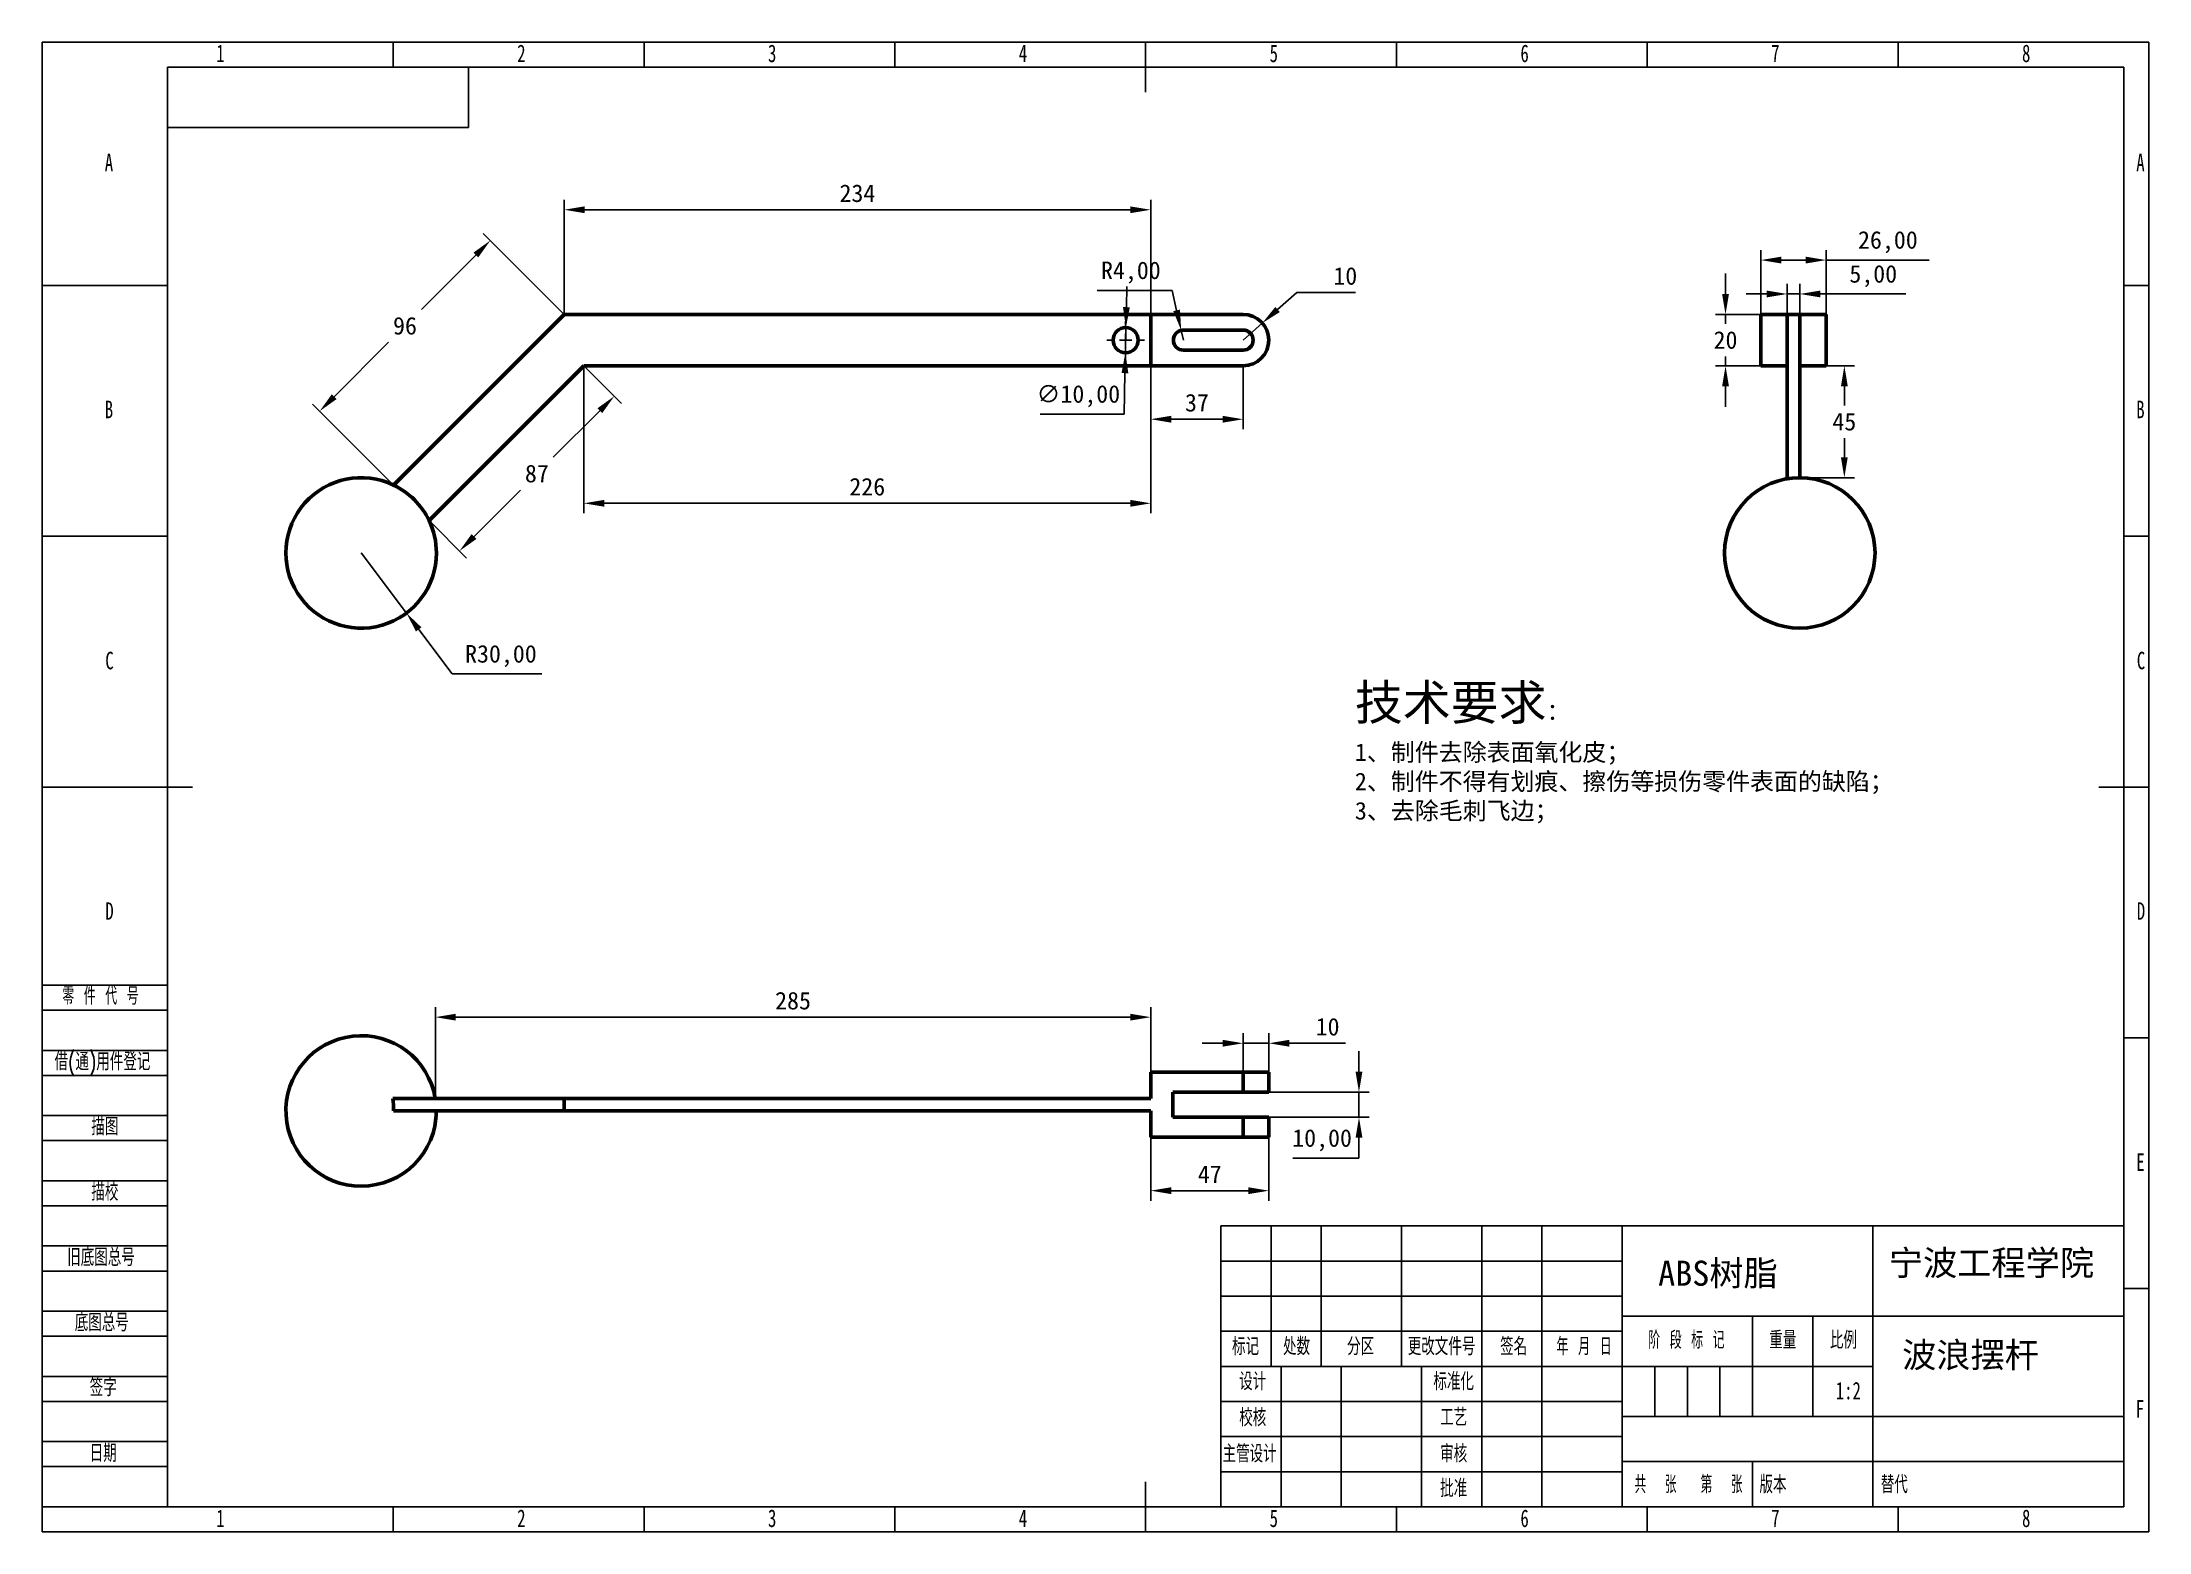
# Model space of a CAD drawing. Header units: millimetres. Extents: x 0 to 420, y 0 to 297.
import ezdxf

# ---------------------------------------------------------------- set-up
doc = ezdxf.new("R2010")
doc.units = ezdxf.units.MM
doc.header["$PDSIZE"] = -1
for name, color, linetype in [('10', 7, 'Continuous'), ('5', 7, 'Continuous'), ('9', 7, 'Continuous'), ('SLD-0', 7, 'Continuous')]:
    doc.layers.add(name, color=color, linetype=linetype)
doc.layers.add('标注层', color=4, linetype='Continuous', lineweight=25)
doc.layers.add('轮廓实线层', color=7, linetype='Continuous', lineweight=50)
doc.styles.add('SLDTEXTSTYLE0', font='TXT', dxfattribs={"width": 0.7, "bigfont": 'bigfont'})
doc.styles.add('SLDTEXTSTYLE1', font='TXT', dxfattribs={"width": 0.62, "bigfont": 'bigfont'})
doc.styles.add('SLDTEXTSTYLE2', font='TXT', dxfattribs={"width": 0.614286, "bigfont": 'bigfont'})
doc.styles.add('SLDTEXTSTYLE3', font='TXT', dxfattribs={"width": 0.6, "bigfont": 'bigfont'})
doc.styles.add('SLDTEXTSTYLE4', font='TXT', dxfattribs={"width": 0.7})
doc.dimstyles.new('ISO-25', dxfattribs={"dimtxt": 2.5, "dimasz": 2.5, "dimexe": 1.25, "dimexo": 0.625, "dimtad": 1, "dimtxsty": 'Standard', "dimcen": 2.5, "dimadec": 0, "dimazin": 0, "dimtfac": 1, "dimtmove": 0, "dimatfit": 3, "dimfxl": 1, "dimarcsym": 0})

# ---------------------------------------------------------------- blocks, each defined once
blk = doc.blocks.new('SW_CENTERMARKSYMBOL_0')
at = {"layer": '10', "color": 0}
for p, q in [((-2.5, 0), (-3.75, 0)), ((0, 0), (-1.25, 0)), ((0, 2.5), (0, 3.75)), ((0, 0), (0, 1.25)), ((0, 0), (0, -1.25)), ((0, 0), (1.25, 0)), ((2.5, 0), (3.75, 0)), ((0, -2.5), (0, -3.75))]:
    blk.add_line(p, q, dxfattribs=at)
blk = doc.blocks.new('*D2')
at = {"layer": 'Defpoints', "color": 0, "transparency": 16777216}
for p in [(63.6, 195.16), (72.62, 183.18)]:
    blk.add_point(p, dxfattribs=at)
at = {"layer": '标注层', "color": 0, "lineweight": -2, "transparency": 16777216}
for p, q in [((63.6, 195.16), (72.62, 183.18)), ((81.77, 171.03), (75.07, 179.92)), ((99.62, 171.03), (81.77, 171.03))]:
    blk.add_line(p, q, dxfattribs=at)
at = {"layer": '标注层', "color": 0, "transparency": 16777216}
blk.add_solid([(75.62, 180.33), (74.53, 179.51), (72.62, 183.18)], dxfattribs=at)
at = {"layer": '标注层', "color": 0, "transparency": 16777216, "insert": (91.46, 174.6), "char_height": 3.5, "attachment_point": 5}
blk.add_mtext('R30,00', dxfattribs=at)
blk = doc.blocks.new('*D3')
at = {"layer": 'Defpoints', "color": 0, "transparency": 16777216}
for p in [(216.07, 240.09), (215.96, 235.09)]:
    blk.add_point(p, dxfattribs=at)
at = {"layer": '标注层', "color": 0, "lineweight": -2, "transparency": 16777216}
for p, q in [((216.16, 244.17), (216.24, 248.25)), ((216.07, 240.09), (215.96, 235.09)), ((215.69, 222.85), (215.87, 231.01)), ((199, 222.85), (215.69, 222.85))]:
    blk.add_line(p, q, dxfattribs=at)
at = {"layer": '标注层', "color": 0, "transparency": 16777216}
for points in [[(215.48, 244.18), (216.84, 244.15), (216.07, 240.09)], [(215.19, 231.02), (216.55, 230.99), (215.96, 235.09)]]:
    blk.add_solid(points, dxfattribs=at)
at = {"layer": '标注层', "color": 0, "transparency": 16777216, "insert": (206.58, 226.41), "char_height": 3.5, "attachment_point": 5}
blk.add_mtext('∅10,00', dxfattribs=at)
blk = doc.blocks.new('*D4')
at = {"layer": 'Defpoints', "color": 0, "transparency": 16777216}
for p in [(227.08, 239.54), (227.52, 237.59)]:
    blk.add_point(p, dxfattribs=at)
at = {"layer": '标注层', "color": 0, "lineweight": -2, "transparency": 16777216}
for p, q in [((210.34, 247.5), (225.28, 247.5)), ((225.28, 247.5), (226.18, 243.52)), ((227.52, 237.59), (227.08, 239.54))]:
    blk.add_line(p, q, dxfattribs=at)
at = {"layer": '标注层', "color": 0, "transparency": 16777216}
blk.add_solid([(226.85, 243.67), (225.52, 243.37), (227.08, 239.54)], dxfattribs=at)
at = {"layer": '标注层', "color": 0, "transparency": 16777216, "insert": (217.05, 251.06), "char_height": 3.5, "attachment_point": 5}
blk.add_mtext('R4,00', dxfattribs=at)
blk = doc.blocks.new('*D5')
at = {"layer": 'Defpoints', "color": 0, "transparency": 16777216}
for p in [(342.65, 242.71), (335.6, 232.47), (342.65, 232.47)]:
    blk.add_point(p, dxfattribs=at)
at = {"layer": '标注层', "color": 0, "lineweight": -2, "transparency": 16777216}
for p, q in [((335.6, 246.79), (335.6, 250.87)), ((342.65, 242.71), (333.6, 242.71)), ((335.6, 242.71), (335.6, 240.86)), ((342.65, 232.47), (333.6, 232.47)), ((335.6, 232.47), (335.6, 234.31)), ((335.6, 228.39), (335.6, 224.31))]:
    blk.add_line(p, q, dxfattribs=at)
at = {"layer": '标注层', "color": 0, "transparency": 16777216}
for points in [[(334.92, 246.79), (336.28, 246.79), (335.6, 242.71)], [(334.92, 228.39), (336.28, 228.39), (335.6, 232.47)]]:
    blk.add_solid(points, dxfattribs=at)
at = {"layer": '标注层', "color": 0, "transparency": 16777216, "insert": (335.6, 237.59), "char_height": 3.5, "attachment_point": 5}
blk.add_mtext('20', dxfattribs=at)
blk = doc.blocks.new('*D6')
at = {"layer": 'Defpoints', "color": 0, "transparency": 16777216}
for p in [(355.65, 253.55), (342.65, 242.71), (355.65, 242.71)]:
    blk.add_point(p, dxfattribs=at)
at = {"layer": '标注层', "color": 0, "lineweight": -2, "transparency": 16777216}
for p, q in [((342.65, 242.71), (342.65, 255.55)), ((346.73, 253.55), (351.57, 253.55)), ((355.65, 242.71), (355.65, 255.55)), ((355.65, 253.55), (376.2, 253.55))]:
    blk.add_line(p, q, dxfattribs=at)
at = {"layer": '标注层', "color": 0, "transparency": 16777216}
for points in [[(346.73, 254.23), (346.73, 252.87), (342.65, 253.55)], [(351.57, 254.23), (351.57, 252.87), (355.65, 253.55)]]:
    blk.add_solid(points, dxfattribs=at)
at = {"layer": '标注层', "color": 0, "transparency": 16777216, "insert": (367.97, 257.12), "char_height": 3.5, "attachment_point": 5}
blk.add_mtext('26,00', dxfattribs=at)
blk = doc.blocks.new('*D7')
at = {"layer": 'Defpoints', "color": 0, "transparency": 16777216}
for p in [(244.54, 87.66), (244.54, 82.66), (262.53, 82.66)]:
    blk.add_point(p, dxfattribs=at)
at = {"layer": '标注层', "color": 0, "lineweight": -2, "transparency": 16777216}
for p, q in [((262.53, 91.74), (262.53, 95.82)), ((244.54, 87.66), (264.53, 87.66)), ((262.53, 87.66), (262.53, 82.66)), ((244.54, 82.66), (264.53, 82.66)), ((262.53, 78.58), (262.53, 74.5)), ((262.53, 74.5), (249.34, 74.5))]:
    blk.add_line(p, q, dxfattribs=at)
at = {"layer": '标注层', "color": 0, "transparency": 16777216}
for points in [[(261.85, 91.74), (263.21, 91.74), (262.53, 87.66)], [(261.85, 78.58), (263.21, 78.58), (262.53, 82.66)]]:
    blk.add_solid(points, dxfattribs=at)
at = {"layer": '标注层', "color": 0, "transparency": 16777216, "insert": (255.17, 78.07), "char_height": 3.5, "attachment_point": 5}
blk.add_mtext('10,00', dxfattribs=at)
blk = doc.blocks.new('*D8')
at = {"layer": 'Defpoints', "color": 0, "transparency": 16777216}
for p in [(350.4, 246.79), (347.9, 242.71), (350.4, 242.71)]:
    blk.add_point(p, dxfattribs=at)
at = {"layer": '标注层', "color": 0, "lineweight": -2, "transparency": 16777216}
for p, q in [((347.9, 242.71), (347.9, 248.79)), ((350.4, 242.71), (350.4, 248.79)), ((343.82, 246.79), (339.74, 246.79)), ((347.9, 246.79), (350.4, 246.79)), ((354.48, 246.79), (371.53, 246.79))]:
    blk.add_line(p, q, dxfattribs=at)
at = {"layer": '标注层', "color": 0, "transparency": 16777216}
for points in [[(343.82, 247.47), (343.82, 246.11), (347.9, 246.79)], [(354.48, 247.47), (354.48, 246.11), (350.4, 246.79)]]:
    blk.add_solid(points, dxfattribs=at)
at = {"layer": '标注层', "color": 0, "transparency": 16777216, "insert": (365.05, 250.35), "char_height": 3.5, "attachment_point": 5}
blk.add_mtext('5,00', dxfattribs=at)
blk = doc.blocks.new('*D9')
at = {"layer": 'Defpoints', "color": 0, "transparency": 16777216}
for p in [(243.25, 240.99), (239.43, 237.59)]:
    blk.add_point(p, dxfattribs=at)
at = {"layer": '标注层', "color": 0, "lineweight": -2, "transparency": 16777216}
for p, q in [((250.11, 247.08), (246.3, 243.7)), ((261.84, 247.08), (250.11, 247.08)), ((239.43, 237.59), (243.25, 240.99))]:
    blk.add_line(p, q, dxfattribs=at)
at = {"layer": '标注层', "color": 0, "transparency": 16777216}
blk.add_solid([(245.85, 244.21), (246.75, 243.19), (243.25, 240.99)], dxfattribs=at)
at = {"layer": '标注层', "color": 0, "transparency": 16777216, "insert": (259.8, 250.36), "char_height": 3.5, "attachment_point": 5}
blk.add_mtext('10', dxfattribs=at)
blk = doc.blocks.new('*D10')
at = {"layer": 'Defpoints', "color": 0, "transparency": 16777216}
for p in [(244.54, 97.41), (239.43, 91.66), (244.54, 91.66)]:
    blk.add_point(p, dxfattribs=at)
at = {"layer": '标注层', "color": 0, "lineweight": -2, "transparency": 16777216}
for p, q in [((235.35, 97.41), (231.27, 97.41)), ((239.43, 91.66), (239.43, 99.41)), ((239.43, 97.41), (244.54, 97.41)), ((244.54, 91.66), (244.54, 99.41)), ((248.62, 97.41), (259.84, 97.41))]:
    blk.add_line(p, q, dxfattribs=at)
at = {"layer": '标注层', "color": 0, "transparency": 16777216}
for points in [[(235.35, 98.09), (235.35, 96.73), (239.43, 97.41)], [(248.62, 98.09), (248.62, 96.73), (244.54, 97.41)]]:
    blk.add_solid(points, dxfattribs=at)
at = {"layer": '标注层', "color": 0, "transparency": 16777216, "insert": (256.27, 100.68), "char_height": 3.5, "attachment_point": 5}
blk.add_mtext('10', dxfattribs=at)
blk = doc.blocks.new('*D11')
at = {"layer": 'Defpoints', "color": 0, "transparency": 16777216}
for p in [(221.01, 78.66), (244.54, 78.66), (244.54, 68.02)]:
    blk.add_point(p, dxfattribs=at)
at = {"layer": '标注层', "color": 0, "lineweight": -2, "transparency": 16777216}
for p, q in [((221.01, 78.66), (221.01, 66.02)), ((244.54, 78.66), (244.54, 66.02)), ((225.09, 68.02), (240.46, 68.02))]:
    blk.add_line(p, q, dxfattribs=at)
at = {"layer": '标注层', "color": 0, "transparency": 16777216}
for points in [[(225.09, 68.7), (225.09, 67.34), (221.01, 68.02)], [(240.46, 68.7), (240.46, 67.34), (244.54, 68.02)]]:
    blk.add_solid(points, dxfattribs=at)
at = {"layer": '标注层', "color": 0, "transparency": 16777216, "insert": (232.78, 71.3), "char_height": 3.5, "attachment_point": 5}
blk.add_mtext('47', dxfattribs=at)
blk = doc.blocks.new('*D12')
at = {"layer": 'Defpoints', "color": 0, "transparency": 16777216}
for p in [(221.01, 232.47), (239.43, 232.47), (239.43, 221.82)]:
    blk.add_point(p, dxfattribs=at)
at = {"layer": '标注层', "color": 0, "lineweight": -2, "transparency": 16777216}
for p, q in [((221.01, 232.47), (221.01, 219.82)), ((239.43, 232.47), (239.43, 219.82)), ((225.09, 221.82), (235.35, 221.82))]:
    blk.add_line(p, q, dxfattribs=at)
at = {"layer": '标注层', "color": 0, "transparency": 16777216}
for points in [[(225.09, 222.5), (225.09, 221.14), (221.01, 221.82)], [(235.35, 222.5), (235.35, 221.14), (239.43, 221.82)]]:
    blk.add_solid(points, dxfattribs=at)
at = {"layer": '标注层', "color": 0, "transparency": 16777216, "insert": (230.22, 225.09), "char_height": 3.5, "attachment_point": 5}
blk.add_mtext('37', dxfattribs=at)
blk = doc.blocks.new('*D13')
at = {"layer": 'Defpoints', "color": 0, "transparency": 16777216}
for p in [(221.01, 263.58), (104.07, 242.71), (221.01, 242.71)]:
    blk.add_point(p, dxfattribs=at)
at = {"layer": '标注层', "color": 0, "lineweight": -2, "transparency": 16777216}
for p, q in [((104.07, 242.71), (104.07, 265.58)), ((221.01, 242.71), (221.01, 265.58)), ((108.15, 263.58), (216.93, 263.58))]:
    blk.add_line(p, q, dxfattribs=at)
at = {"layer": '标注层', "color": 0, "transparency": 16777216}
for points in [[(108.15, 264.26), (108.15, 262.9), (104.07, 263.58)], [(216.93, 264.26), (216.93, 262.9), (221.01, 263.58)]]:
    blk.add_solid(points, dxfattribs=at)
at = {"layer": '标注层', "color": 0, "transparency": 16777216, "insert": (162.54, 266.85), "char_height": 3.5, "attachment_point": 5}
blk.add_mtext('234', dxfattribs=at)
blk = doc.blocks.new('*D14')
at = {"layer": 'Defpoints', "color": 0, "transparency": 16777216}
for p in [(107.98, 232.47), (221.01, 232.47), (221.01, 205.06)]:
    blk.add_point(p, dxfattribs=at)
at = {"layer": '标注层', "color": 0, "lineweight": -2, "transparency": 16777216}
for p, q in [((107.98, 232.47), (107.98, 203.06)), ((221.01, 232.47), (221.01, 203.06)), ((112.06, 205.06), (216.93, 205.06))]:
    blk.add_line(p, q, dxfattribs=at)
at = {"layer": '标注层', "color": 0, "transparency": 16777216}
for points in [[(112.06, 205.74), (112.06, 204.38), (107.98, 205.06)], [(216.93, 205.74), (216.93, 204.38), (221.01, 205.06)]]:
    blk.add_solid(points, dxfattribs=at)
at = {"layer": '标注层', "color": 0, "transparency": 16777216, "insert": (164.5, 208.34), "char_height": 3.5, "attachment_point": 5}
blk.add_mtext('226', dxfattribs=at)
blk = doc.blocks.new('*D15')
at = {"layer": 'Defpoints', "color": 0, "transparency": 16777216}
for p in [(89.34, 257.44), (104.07, 242.71), (70.06, 208.7)]:
    blk.add_point(p, dxfattribs=at)
at = {"layer": '标注层', "color": 0, "lineweight": -2, "transparency": 16777216}
for p, q in [((104.07, 242.71), (87.93, 258.85)), ((86.45, 254.55), (75.61, 243.71)), ((58.22, 226.31), (69.06, 237.16)), ((70.06, 208.7), (53.92, 224.84))]:
    blk.add_line(p, q, dxfattribs=at)
at = {"layer": '标注层', "color": 0, "transparency": 16777216}
for points in [[(85.97, 255.03), (86.94, 254.07), (89.34, 257.44)], [(57.74, 226.79), (58.7, 225.83), (55.33, 223.43)]]:
    blk.add_solid(points, dxfattribs=at)
at = {"layer": '标注层', "color": 0, "transparency": 16777216, "insert": (72.34, 240.43), "char_height": 3.5, "attachment_point": 5}
blk.add_mtext('96', dxfattribs=at)
blk = doc.blocks.new('*D16')
at = {"layer": 'Defpoints', "color": 0, "transparency": 16777216}
for p in [(107.98, 232.47), (114.05, 226.39), (77.13, 201.63)]:
    blk.add_point(p, dxfattribs=at)
at = {"layer": '标注层', "color": 0, "lineweight": -2, "transparency": 16777216}
for p, q in [((107.98, 232.47), (115.47, 224.98)), ((111.17, 223.51), (101.91, 214.25)), ((86.1, 198.43), (95.36, 207.7)), ((77.13, 201.63), (84.62, 194.14))]:
    blk.add_line(p, q, dxfattribs=at)
at = {"layer": '标注层', "color": 0, "transparency": 16777216}
for points in [[(110.69, 223.99), (111.65, 223.03), (114.05, 226.39)], [(85.61, 198.92), (86.58, 197.95), (83.21, 195.55)]]:
    blk.add_solid(points, dxfattribs=at)
at = {"layer": '标注层', "color": 0, "transparency": 16777216, "insert": (98.63, 210.97), "char_height": 3.5, "attachment_point": 5}
blk.add_mtext('87', dxfattribs=at)
blk = doc.blocks.new('*D17')
at = {"layer": 'Defpoints', "color": 0, "transparency": 16777216}
for p in [(221.01, 102.61), (78.39, 86.41), (221.01, 86.41)]:
    blk.add_point(p, dxfattribs=at)
at = {"layer": '标注层', "color": 0, "lineweight": -2, "transparency": 16777216}
for p, q in [((78.39, 86.41), (78.39, 104.61)), ((82.47, 102.61), (216.93, 102.61)), ((221.01, 86.41), (221.01, 104.61))]:
    blk.add_line(p, q, dxfattribs=at)
at = {"layer": '标注层', "color": 0, "transparency": 16777216}
for points in [[(82.47, 103.29), (82.47, 101.93), (78.39, 102.61)], [(216.93, 103.29), (216.93, 101.93), (221.01, 102.61)]]:
    blk.add_solid(points, dxfattribs=at)
at = {"layer": '标注层', "color": 0, "transparency": 16777216, "insert": (149.7, 105.88), "char_height": 3.5, "attachment_point": 5}
blk.add_mtext('285', dxfattribs=at)
blk = doc.blocks.new('*D18')
at = {"layer": 'Defpoints', "color": 0, "transparency": 16777216}
for p in [(350.4, 232.47), (350.4, 210.16), (359.29, 210.16)]:
    blk.add_point(p, dxfattribs=at)
at = {"layer": '标注层', "color": 0, "lineweight": -2, "transparency": 16777216}
for p, q in [((350.4, 232.47), (361.29, 232.47)), ((359.29, 228.39), (359.29, 224.59)), ((359.29, 214.24), (359.29, 218.04)), ((350.4, 210.16), (361.29, 210.16))]:
    blk.add_line(p, q, dxfattribs=at)
at = {"layer": '标注层', "color": 0, "transparency": 16777216}
for points in [[(358.61, 228.39), (359.97, 228.39), (359.29, 232.47)], [(358.61, 214.24), (359.97, 214.24), (359.29, 210.16)]]:
    blk.add_solid(points, dxfattribs=at)
at = {"layer": '标注层', "color": 0, "transparency": 16777216, "insert": (359.29, 221.32), "char_height": 3.5, "attachment_point": 5}
blk.add_mtext('45', dxfattribs=at)

msp = doc.modelspace()

# ---------------------------------------------------------------- linework, layer by layer
at = {"layer": '10', "color": 7}
for p, q in [((0, 109), (25, 109)), ((0, 104), (25, 104)), ((0, 96), (25, 96)), ((0, 91), (25, 91)), ((0, 83), (25, 83)), ((0, 78), (25, 78)), ((0, 70), (25, 70)), ((0, 65), (25, 65)), ((0, 57), (25, 57)), ((0, 52), (25, 52)), ((235, 54), (315, 54)), ((235, 47), (315, 47)), ((0, 44), (25, 44)), ((0, 39), (25, 39)), ((0, 31), (25, 31)), ((0, 26), (25, 26)), ((0, 18), (25, 18)), ((0, 13), (25, 13))]:
    msp.add_line(p, q, dxfattribs=at)
at = {"layer": '10', "color": 7, "lineweight": 25}
for p, q in [((245, 61), (245, 33)), ((255, 61), (255, 33)), ((271, 61), (271, 33)), ((287, 61), (287, 5)), ((299, 61), (299, 5)), ((315, 61), (315, 5)), ((365, 61), (365, 33)), ((315, 43), (415, 43)), ((340.9862, 43), (340.9862, 23)), ((353, 43), (353, 23)), ((235, 40), (315, 40)), ((235, 33), (365, 33)), ((247, 33), (247, 5)), ((259, 33), (259, 5)), ((275, 33), (275, 5)), ((365, 33), (365, 5)), ((235, 26), (315, 26)), ((315, 23), (415, 23)), ((235, 19), (315, 19)), ((315, 14), (415, 14)), ((235, 12), (315, 12))]:
    msp.add_line(p, q, dxfattribs=at)
at = {"layer": '5'}
for p, q in [((70, 297), (70, 292)), ((120, 297), (120, 292)), ((170, 297), (170, 292)), ((270, 297), (270, 292)), ((320, 297), (320, 292)), ((370, 297), (370, 292)), ((0, 248.5), (25, 248.5)), ((420, 248.5), (415, 248.5)), ((0, 198.5), (25, 198.5)), ((420, 198.5), (415, 198.5)), ((420, 98.5), (415, 98.5)), ((420, 48.5), (415, 48.5)), ((70, 0), (70, 5)), ((120, 0), (120, 5)), ((170, 0), (170, 5)), ((270, 0), (270, 5)), ((320, 0), (320, 5)), ((370, 0), (370, 5))]:
    msp.add_line(p, q, dxfattribs=at)
at = {"layer": '5', "lineweight": 25}
for p, q in [((220, 297), (220, 287)), ((0, 148.5), (30, 148.5)), ((420, 148.5), (410, 148.5)), ((220, 0), (220, 10))]:
    msp.add_line(p, q, dxfattribs=at)
at = {"layer": '5', "color": 7, "lineweight": 25}
for p, q in [((415, 292), (25, 292)), ((25, 292), (25, 5)), ((85, 280), (85, 292)), ((415, 5), (415, 292)), ((25, 280), (85, 280)), ((235, 61), (415, 61)), ((235, 61), (235, 5)), ((0, 5), (415, 5))]:
    msp.add_line(p, q, dxfattribs=at)
at = {"layer": '9', "color": 7}
for p, q in [((420, 297), (0, 297)), ((0, 297), (0, 0)), ((420, 148.5), (420, 297)), ((420, 0), (420, 148.5)), ((0, 0), (420, 0))]:
    msp.add_line(p, q, dxfattribs=at)
at = {"layer": 'SLD-0'}
for p, q in [((321.5, 33), (321.5, 23)), ((328, 33), (328, 23)), ((334.5, 33), (334.5, 23))]:
    msp.add_line(p, q, dxfattribs=at)
at = {"layer": 'SLD-0', "lineweight": 25}
msp.add_line((340.9862, 14), (340.9862, 5), dxfattribs=at)
at = {"layer": '轮廓实线层'}
for p, q in [((104.0706, 242.7055), (70.0623, 208.6972)), ((221.0121, 242.7055), (104.0706, 242.7055)), ((221.0121, 232.4706), (221.0121, 242.7055)), ((221.0121, 242.7055), (239.4265, 242.7055)), ((227.5243, 239.588), (239.4265, 239.588)), ((342.6529, 232.4706), (342.6529, 242.7055)), ((342.6529, 242.7055), (347.9029, 242.7055)), ((347.9029, 242.7055), (350.4029, 242.7055)), ((347.9029, 209.9518), (347.9029, 242.7055)), ((350.4029, 242.7055), (350.4029, 210.1616)), ((355.6529, 242.7055), (350.4029, 242.7055)), ((355.6529, 232.4706), (355.6529, 242.7055)), ((239.4265, 235.588), (227.5243, 235.588)), ((77.1334, 201.6261), (107.9779, 232.4706)), ((107.9779, 232.4706), (221.0121, 232.4706)), ((239.4265, 232.4706), (221.0121, 232.4706)), ((342.6529, 232.4706), (347.9029, 232.4706)), ((355.6529, 232.4706), (350.4029, 232.4706)), ((221.0121, 91.6646), (221.0121, 86.4146)), ((239.4265, 91.6646), (221.0121, 91.6646)), ((239.4265, 91.6646), (239.4265, 87.6646)), ((239.4265, 91.6646), (244.544, 91.6646)), ((244.544, 87.6646), (244.544, 91.6646)), ((69.9048, 86.4146), (104.0706, 86.4146)), ((104.0706, 86.4146), (104.0706, 83.9146)), ((221.0121, 86.4146), (104.0706, 86.4146)), ((239.4265, 87.6646), (225.4265, 87.6646)), ((225.4265, 87.6646), (225.4265, 82.6646)), ((239.4265, 87.6646), (244.544, 87.6646)), ((104.0706, 83.9146), (70.0623, 83.9146)), ((221.0121, 83.9146), (104.0706, 83.9146)), ((221.0121, 78.6646), (221.0121, 83.9146)), ((225.4265, 82.6646), (239.4265, 82.6646)), ((239.4265, 82.6646), (239.4265, 78.6646)), ((244.544, 82.6646), (239.4265, 82.6646)), ((244.544, 78.6646), (244.544, 82.6646)), ((221.0121, 78.6646), (239.4265, 78.6646)), ((244.544, 78.6646), (239.4265, 78.6646))]:
    msp.add_line(p, q, dxfattribs=at)
for centre, radius in [((216.0121, 237.588), 2.5), ((350.4029, 195.1616), 15)]:
    msp.add_circle(centre, radius, dxfattribs=at)
for centre, radius, start, end in [((227.5243, 237.588), 2, 90, 270), ((239.4265, 237.588), 5.1174, 270, 90), ((239.4265, 237.588), 2, 270, 90), ((63.5978, 195.1616), 15, 64.471221, 0), ((63.5978, 195.1616), 15, 25.528779, 64.471221), ((63.5978, 195.1616), 15, 0, 25.528779), ((63.5978, 83.9146), 15, 9.594068, 270), ((50.2031, 83.9186), 19.8592, 359.988729, 7.220561), ((63.5978, 83.9146), 15, 270, 0)]:
    msp.add_arc(centre, radius, start, end, dxfattribs=at)

# ---------------------------------------------------------------- block references
msp.add_blockref('SW_CENTERMARKSYMBOL_0', (216.0121, 237.588), dxfattribs=at)

# ---------------------------------------------------------------- texts
at = {"layer": '10', "char_height": 3.5, "attachment_point": 2, "style": 'SLDTEXTSTYLE4'}
for s, insert in [('1', (35.5444, 296.5199)), ('2', (95.5444, 296.5199)), ('3', (145.5444, 296.5199)), ('4', (195.5444, 296.5199)), ('5', (245.5444, 296.5199)), ('6', (295.5469, 296.5199)), ('7', (345.5469, 296.5199)), ('8', (395.5469, 296.5199)), ('A', (13.3203, 274.7699)), ('A', (418.3203, 274.7699)), ('B', (13.3203, 225.5199)), ('B', (418.3203, 225.5199)), ('C', (13.4273, 175.4654)), ('C', (418.4273, 175.4654)), ('D', (13.4297, 125.5199)), ('D', (418.4297, 125.5199)), ('E', (418.3179, 75.4654)), ('1:2', (360.0844, 29.9049)), ('F', (418.2243, 26.2699)), ('1', (35.5444, 4.4654)), ('2', (95.5444, 4.4654)), ('3', (145.5444, 4.4654)), ('4', (195.5444, 4.4654)), ('5', (245.5444, 4.4654)), ('6', (295.5469, 4.4654)), ('7', (345.5469, 4.4654)), ('8', (395.5469, 4.4654))]:
    msp.add_mtext(s, dxfattribs=dict(at, insert=insert))
at = {"layer": '10', "color": 7, "char_height": 3.5}
for s, insert, attachment_point, style in [('零 件 代 号', (4.0231, 108.5948), 1, 'SLDTEXTSTYLE2'), ('借(通)用件登记', (2.4737, 95.4992), 1, 'SLDTEXTSTYLE0'), ('描图', (12.5, 82.5525), 2, 'SLDTEXTSTYLE0'), ('描校', (12.5, 69.5171), 2, 'SLDTEXTSTYLE0'), ('旧底图总号', (5, 56.4875), 1, 'SLDTEXTSTYLE0'), ('底图总号', (6.5, 43.4863), 1, 'SLDTEXTSTYLE0'), ('标记', (239.916, 38.7166), 2, 'SLDTEXTSTYLE0'), ('处数', (250.0796, 38.7166), 2, 'SLDTEXTSTYLE0'), ('分区', (262.8562, 38.7166), 2, 'SLDTEXTSTYLE0'), ('更改文件号', (278.992, 38.7166), 2, 'SLDTEXTSTYLE0'), ('签名', (293.3601, 38.7166), 2, 'SLDTEXTSTYLE0'), ('年 月 日', (307.4142, 38.7166), 2, 'SLDTEXTSTYLE1'), ('阶 段 标 记', (327.8026, 39.9941), 2, 'SLDTEXTSTYLE2'), ('重量', (347.0242, 39.9941), 2, 'SLDTEXTSTYLE0'), ('比例', (359.1073, 39.9941), 2, 'SLDTEXTSTYLE0'), ('签字', (12.1818, 30.5369), 2, 'SLDTEXTSTYLE0'), ('设计', (241.3484, 31.7343), 2, 'SLDTEXTSTYLE0'), ('标准化', (281.4106, 31.7343), 2, 'SLDTEXTSTYLE0'), ('校核', (241.3484, 24.5561), 2, 'SLDTEXTSTYLE0'), ('工艺', (281.4106, 24.5985), 2, 'SLDTEXTSTYLE0'), ('日期', (12.1818, 17.4368), 2, 'SLDTEXTSTYLE0'), ('主管设计', (240.7292, 17.3301), 2, 'SLDTEXTSTYLE0'), ('审核', (281.4106, 17.3301), 2, 'SLDTEXTSTYLE0'), ('批准', (281.4106, 10.4411), 2, 'SLDTEXTSTYLE0'), ('共  张', (321.6521, 11.201), 2, 'SLDTEXTSTYLE3'), ('第  张', (334.8214, 11.201), 2, 'SLDTEXTSTYLE3'), ('版本', (345.0599, 11.201), 2, 'SLDTEXTSTYLE0')]:
    msp.add_mtext(s, dxfattribs=dict(at, insert=insert, attachment_point=attachment_point, style=style))
at = {"layer": 'SLD-0', "insert": (366.5609, 11.201), "char_height": 3.5, "attachment_point": 1, "style": 'SLDTEXTSTYLE0'}
msp.add_mtext('替代', dxfattribs=at)
at = {"layer": '标注层', "attachment_point": 1}
for s, width, insert, char_height in [('{\\fFangSong|b0|i0|c134|p49;\\H2x;技术要求\\H0.5x;：\\P1、制件去除表面氧化皮；\\P2、制件不得有划痕、擦伤等损伤零件表面的缺陷；\\P3、去除毛刺飞边；}', 141.676076, (261.721, 168.8565), 3.5), ('{\\fFangSong|b0|i0|c134|p49;ABS树脂}', 38.731801, (322.1716, 54.0692), 5), ('{\\fFangSong|b0|i0|c134|p49;宁波工程学院}', 44.116466, (368.153, 56.1246), 5), ('{\\fSimSun|b0|i0|c134|p2;波浪摆杆}', 39.124666, (370.8007, 37.7727), 5)]:
    msp.add_mtext_dynamic_manual_height_columns(s, width=width, gutter_width=17.5, heights=[0], dxfattribs=dict(at, insert=insert, char_height=char_height))

# ---------------------------------------------------------------- dimensions: what is measured, and where the dimension line sits
at = {"layer": '标注层'}
for base, p1, p2, text, picture, middle in [((221.0121, 263.5791), (104.0706, 242.7055), (221.0121, 242.7055), '234', '*D13', (162.5414, 266.8531)), ((221.0121, 205.0638), (107.9779, 232.4706), (221.0121, 232.4706), '226', '*D14', (164.495, 208.3378)), ((239.4265, 221.8178), (221.0121, 232.4706), (239.4265, 232.4706), '37', '*D12', (230.2193, 225.0918)), ((221.0121, 102.6098), (78.388, 86.4146), (221.0121, 86.4146), '285', '*D17', (149.7001, 105.8838)), ((244.544, 97.4086), (239.4265, 91.6646), (244.544, 91.6646), '10', '*D10', (256.2696, 100.6826)), ((244.544, 68.0235), (221.0121, 78.6646), (244.544, 78.6646), '47', '*D11', (232.778, 71.2975))]:
    dim = msp.add_linear_dim(base=base, p1=p1, p2=p2, text=text, dimstyle='ISO-25', override={"dimtxt": 3.5, "dimasz": 4.08, "dimexe": 2, "dimexo": 0, "dimgap": 1.524, "dimtih": 1, "dimtoh": 1, "dimlfac": 2, "dimzin": 0, "dimadec": 2, "dimtzin": 0}, dxfattribs=at)
    dim.commit()
    dim.dimension.update_dxf_attribs({"geometry": picture, "text_midpoint": middle})
for p1, p2, distance, text, picture, middle in [((70.0623, 208.6972), (104.0706, 242.7055), 20.8327, '96', '*D15', (72.3355, 240.4323)), ((77.1334, 201.6261), (107.9779, 232.4706), -8.5938, '87', '*D16', (98.6324, 210.9716))]:
    dim = msp.add_aligned_dim(p1=p1, p2=p2, distance=distance, text=text, dimstyle='ISO-25', override={"dimtxt": 3.5, "dimasz": 4.08, "dimexe": 2, "dimexo": 0, "dimgap": 1.524, "dimtih": 1, "dimtoh": 1, "dimlfac": 2, "dimzin": 0, "dimadec": 2, "dimtzin": 0}, dxfattribs=at)
    dim.commit()
    dim.dimension.update_dxf_attribs({"geometry": picture, "text_midpoint": middle})
for base, p1, p2, picture, middle in [((355.6529, 253.5527), (342.6529, 242.7055), (355.6529, 242.7055), '*D6', (367.9653, 257.1183)), ((350.4029, 246.7873), (347.9029, 242.7055), (350.4029, 242.7055), '*D8', (365.0453, 250.3529))]:
    dim = msp.add_linear_dim(base=base, p1=p1, p2=p2, dimstyle='ISO-25', override={"dimtxt": 3.5, "dimasz": 4.08, "dimexe": 2, "dimexo": 0, "dimgap": 1.524, "dimtih": 1, "dimtoh": 1, "dimlfac": 2, "dimzin": 0, "dimadec": 2, "dimtzin": 0}, dxfattribs=at)
    dim.commit()
    dim.dimension.update_dxf_attribs({"geometry": picture, "text_midpoint": middle})
dim = msp.add_radius_dim(center=(227.5243, 237.588), mpoint=(227.0829, 239.5387), dimstyle='ISO-25', override={"dimtxt": 3.5, "dimasz": 4.08, "dimexe": 2, "dimexo": 0, "dimgap": 1.524, "dimtih": 1, "dimtoh": 1, "dimlfac": 2, "dimzin": 0, "dimadec": 2, "dimtzin": 0}, dxfattribs=at)
dim.commit()
dim.dimension.update_dxf_attribs({"geometry": '*D4', "text_midpoint": (217.0498, 247.4976)})
dim = msp.add_radius_dim(center=(239.4265, 237.588), mpoint=(243.2508, 240.9885), text='10', dimstyle='ISO-25', override={"dimtxt": 3.5, "dimasz": 4.08, "dimexe": 2, "dimexo": 0, "dimgap": 1.524, "dimtih": 1, "dimtoh": 1, "dimlfac": 2, "dimzin": 0, "dimadec": 2, "dimtzin": 0}, dxfattribs=at)
dim.commit()
dim.dimension.update_dxf_attribs({"geometry": '*D9', "text_midpoint": (259.7973, 247.0844), "dimtype": 164})
dim = msp.add_diameter_dim_2p(p1=(216.0665, 240.0875), p2=(215.9577, 235.0886), dimstyle='ISO-25', override={"dimtxt": 3.5, "dimasz": 4.08, "dimexe": 2, "dimexo": 0, "dimgap": 1.524, "dimtih": 1, "dimtoh": 1, "dimlfac": 2, "dimzin": 0, "dimadec": 2, "dimtzin": 0}, dxfattribs=at)
dim.commit()
dim.dimension.update_dxf_attribs({"geometry": '*D3', "text_midpoint": (206.5841, 222.8482), "dimtype": 163})
for base, p1, p2, text, picture, middle in [((335.5974, 232.4706), (342.6529, 242.7055), (342.6529, 232.4706), '20', '*D5', (335.5974, 237.588)), ((359.2869, 210.1616), (350.4029, 232.4706), (350.4029, 210.1616), '45', '*D18', (359.2869, 221.3161))]:
    dim = msp.add_linear_dim(base=base, p1=p1, p2=p2, angle=90, text=text, dimstyle='ISO-25', override={"dimtxt": 3.5, "dimasz": 4.08, "dimexe": 2, "dimexo": 0, "dimgap": 1.524, "dimtih": 1, "dimtoh": 1, "dimlfac": 2, "dimzin": 0, "dimadec": 2, "dimtzin": 0}, dxfattribs=at)
    dim.commit()
    dim.dimension.update_dxf_attribs({"geometry": picture, "text_midpoint": middle})
dim = msp.add_radius_dim(center=(63.5978, 195.1616), mpoint=(72.6207, 183.1788), dimstyle='ISO-25', override={"dimtxt": 3.5, "dimasz": 4.08, "dimexe": 2, "dimexo": 0, "dimgap": 1.524, "dimtih": 1, "dimtoh": 1, "dimlfac": 2, "dimzin": 0, "dimadec": 2, "dimtzin": 0}, dxfattribs=at)
dim.commit()
dim.dimension.update_dxf_attribs({"geometry": '*D2', "text_midpoint": (91.4569, 171.033), "dimtype": 164})
dim = msp.add_linear_dim(base=(262.5323, 82.6646), p1=(244.544, 87.6646), p2=(244.544, 82.6646), angle=90, dimstyle='ISO-25', override={"dimtxt": 3.5, "dimasz": 4.08, "dimexe": 2, "dimexo": 0, "dimgap": 1.524, "dimtih": 1, "dimtoh": 1, "dimlfac": 2, "dimzin": 0, "dimadec": 2, "dimtzin": 0}, dxfattribs=at)
dim.commit()
dim.dimension.update_dxf_attribs({"geometry": '*D7', "text_midpoint": (255.175, 78.0703)})

doc.saveas('drawing.dxf')
